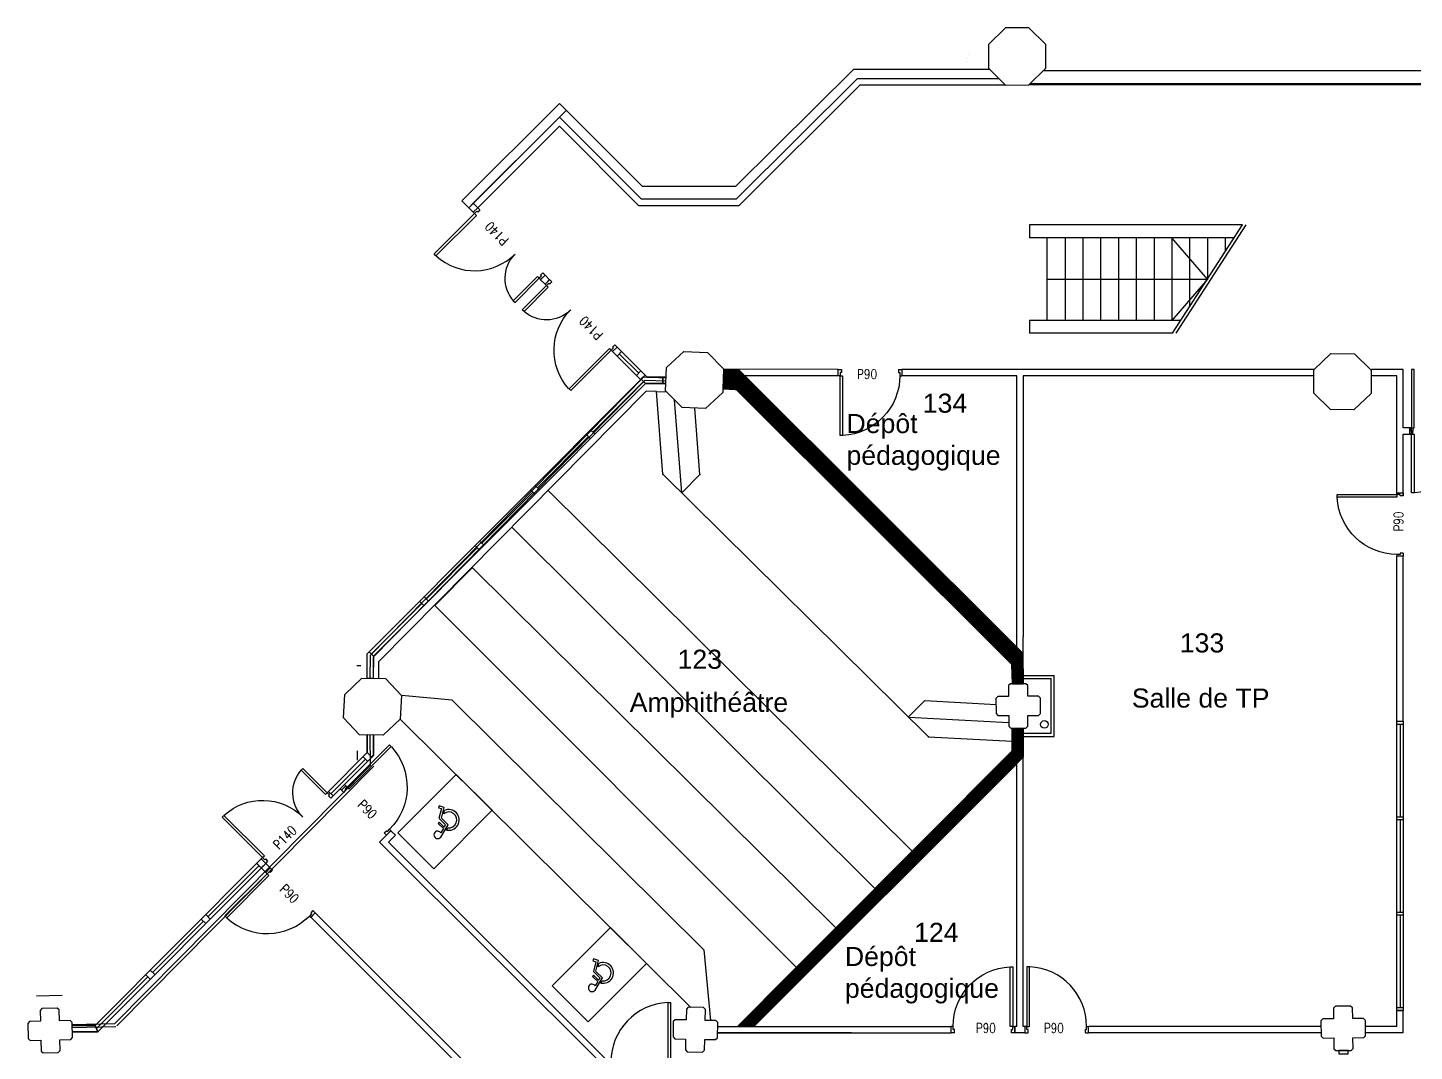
# Model space of a CAD drawing. Header units: centimetres. Extents: x -1707 to 3112, y 43 to 5669.
# Drawn here: x 114.83 to 136.64, y 87.88 to 103.98 of the extents above; entities that cross this region are included whole.
import ezdxf
from ezdxf.enums import TextEntityAlignment as Align

# ---------------------------------------------------------------- set-up
doc = ezdxf.new("R2010")
doc.units = ezdxf.units.CM
doc.header["$LTSCALE"] = 100
doc.header["$MEASUREMENT"] = 0
doc.linetypes.add('CACHEX2', pattern=[19.05, 12.7, -6.35])
for name, color, linetype in [('0_Désignation', 7, 'Continuous'), ('0_Numéro de salle', 250, 'Continuous'), ('1-cloison', 9, 'Continuous'), ('1-porte', 250, 'Continuous')]:
    doc.layers.add(name, color=color, linetype=linetype)
doc.styles.add('ATT', font='ROMANS', dxfattribs={"width": 0.8, "height": 0.15})
doc.styles.get("Standard").update_dxf_attribs({"font": 'arial.ttf', "height": 0.2})
pattern_1 = [(45, (0, 0), (-0.0008838834765, 0.0008838834765), [])]

# ---------------------------------------------------------------- blocks, each defined once
blk = doc.blocks.new('P140c10d')
for p, q in [((-7, 99.9), (-3, 99.9)), ((-7, 10), (-7, 99.9)), ((-3, 99.9), (-3, 10)), ((-143, 63.9), (-147, 63.9)), ((-147, 63.9), (-147, 10)), ((-143, 10), (-143, 63.9)), ((-150, 10), (-150, 0)), ((-147, 10), (-150, 10)), ((-150, 0), (-145, 0)), ((-147, 10), (-143, 10)), ((-147, 5), (-147, 10)), ((-145, 5), (-147, 5)), ((-145, 0), (-145, 5)), ((-3, 10), (-7, 10)), ((-5, 0), (-5, 5)), ((-5, 5), (-3, 5)), ((0, 0), (-5, 0)), ((-3, 10), (0, 10)), ((-3, 5), (-3, 10)), ((0, 10), (0, 0))]:
    blk.add_line(p, q)
for centre, radius, start, end in [((-3, 10), 90, 92.7294, 180), ((-147, 10), 54.1, 2.0041, 85.7561)]:
    blk.add_arc(centre, radius, start, end)
at = {"style": 'ATT', "width": 0.8, "flags": 8}
blk.add_attdef('REF1', text='', height=15, dxfattribs=at).set_placement((-50, 0), align=Align.CENTER)
blk = doc.blocks.new('P90c10g')
for p, q in [((3, 103.9), (3, 10)), ((7, 103.9), (3, 103.9)), ((7, 10), (7, 103.9)), ((0, 10), (0, 0)), ((3, 10), (0, 10)), ((0, 0), (5, 0)), ((3, 10), (7, 10)), ((3, 5), (3, 10)), ((5, 5), (3, 5)), ((5, 0), (5, 5)), ((95, 0), (95, 5)), ((95, 5), (97, 5)), ((95, 0), (100, 0)), ((97, 10), (100, 10)), ((97, 5), (97, 10)), ((100, 0), (100, 10))]:
    blk.add_line(p, q)
blk.add_arc((3, 10), 94, 0, 87.2706)
at = {"style": 'ATT', "width": 0.8, "flags": 8}
blk.add_attdef('REF1', text='', height=15, dxfattribs=at).set_placement((50, 0), align=Align.CENTER)
blk = doc.blocks.new('P90c10d')
for p, q in [((-7, 10), (-7, 103.9)), ((-7, 103.9), (-3, 103.9)), ((-3, 103.9), (-3, 10)), ((-100, 0), (-100, 10)), ((-97, 10), (-100, 10)), ((-95, 0), (-100, 0)), ((-97, 5), (-97, 10)), ((-95, 5), (-97, 5)), ((-95, 0), (-95, 5)), ((-3, 10), (-7, 10)), ((-5, 0), (-5, 5)), ((-5, 5), (-3, 5)), ((0, 0), (-5, 0)), ((-3, 10), (0, 10)), ((-3, 5), (-3, 10)), ((0, 10), (0, 0))]:
    blk.add_line(p, q)
blk.add_arc((-3, 10), 94, 92.7294, 180)
at = {"style": 'ATT', "width": 0.8, "flags": 8}
blk.add_attdef('REF1', text='', height=15, dxfattribs=at).set_placement((-50, 0), align=Align.CENTER)
blk = doc.blocks.new('P180C10A')
at = {"layer": '1-porte'}
for p, q in [((3, 101.9), (3, 10)), ((7, 101.9), (3, 101.9)), ((7, 10), (7, 101.9)), ((183, 10), (183, 101.9)), ((183, 101.9), (187, 101.9)), ((187, 101.9), (187, 10)), ((0, 10), (0, 0)), ((3, 10), (0, 10)), ((0, 0), (5, 0)), ((3, 10), (7, 10)), ((3, 5), (3, 10)), ((5, 5), (3, 5)), ((5, 0), (5, 5)), ((187, 10), (183, 10)), ((185, 0), (185, 5)), ((185, 5), (187, 5)), ((190, 0), (185, 0)), ((187, 10), (190, 10)), ((187, 5), (187, 10)), ((190, 10), (190, 0))]:
    blk.add_line(p, q, dxfattribs=at)
for centre, start, end in [((3, 10), 0, 87.2706), ((187, 10), 92.7294, 180)]:
    blk.add_arc(centre, 92, start, end, dxfattribs=at)
at = {"layer": '1-porte', "style": 'ATT', "width": 0.8, "flags": 8}
for tag, p in [('REF1', (50, 0)), ('REF2', (140, 0))]:
    blk.add_attdef(tag, text='', height=15, dxfattribs=at).set_placement(p, align=Align.CENTER)

msp = doc.modelspace()

# ---------------------------------------------------------------- hatches: boundary and pattern name
at = {"layer": '1-cloison'}
h = msp.add_hatch(dxfattribs=at)
h.set_pattern_fill('ANSI31', scale=0.01, style=0)
h.set_pattern_definition(pattern_1)
h.paths.add_polyline_path([(126.251, 88.274), (125.994, 88.274), (130.313, 92.605), (130.316, 92.965), (130.486, 92.965), (130.487, 92.507), (126.251, 88.274), (125.994, 88.274)], flags=17)
h.paths.add_polyline_path([(126.251, 88.274), (125.994, 88.274), (130.313, 92.605), (130.316, 92.965), (130.486, 92.965), (130.487, 92.507)], flags=17)
h.paths.add_polyline_path([(126.251, 88.274), (125.994, 88.274)], flags=0)
edge = h.paths.add_edge_path()
edge.add_line((125.778, 98.609), (126.01, 98.608))
edge.add_line((126.01, 98.608), (130.485, 94.145))
edge.add_line((130.485, 94.145), (130.486, 93.665))
edge.add_line((130.486, 93.665), (130.319, 93.665))
edge.add_line((130.319, 93.665), (130.309, 93.968))
edge.add_line((130.309, 93.968), (125.973, 98.292))
edge.add_line((125.973, 98.292), (125.768, 98.299))
edge.add_line((125.768, 98.299), (125.777, 98.609))
h = msp.add_hatch(dxfattribs=at)
h.set_pattern_fill('ANSI31', scale=0.01, style=0)
h.set_pattern_definition(pattern_1)
h.paths.add_polyline_path([(126.251, 88.274), (125.994, 88.274), (130.313, 92.605), (130.316, 92.965), (130.486, 92.965), (130.487, 92.507), (126.251, 88.274), (125.994, 88.274)])

# ---------------------------------------------------------------- linework, layer by layer
at = {"layer": '1-cloison', "color": 7}
for p, q in [((130.208, 103.979), (129.943, 103.714)), ((130.578, 103.98), (130.208, 103.979)), ((130.843, 103.715), (130.578, 103.98)), ((129.943, 103.714), (129.943, 103.344)), ((130.843, 103.345), (130.843, 103.715)), ((129.943, 103.344), (130.209, 103.079)), ((130.578, 103.08), (130.843, 103.345)), ((130.209, 103.079), (130.578, 103.08)), ((123.193, 102.575), (124.48, 101.287)), ((124.48, 101.287), (125.98, 101.287)), ((133.937, 100.878), (130.59, 100.878)), ((132.838, 99.178), (133.937, 100.878)), ((132.897, 99.178), (133.997, 100.878)), ((133.808, 100.678), (130.59, 100.678)), ((131.147, 100.678), (131.147, 99.378)), ((131.427, 100.678), (131.427, 99.378)), ((131.707, 100.678), (131.707, 99.378)), ((131.987, 100.678), (131.987, 99.378)), ((132.267, 100.678), (132.267, 99.378)), ((132.547, 100.678), (132.547, 99.378)), ((132.827, 100.678), (132.827, 99.525)), ((133.387, 100.028), (132.827, 100.678)), ((133.107, 100.678), (133.107, 99.595)), ((133.387, 100.678), (133.387, 100.028)), ((133.667, 100.678), (133.667, 100.46)), ((130.867, 100.028), (133.152, 100.028)), ((130.867, 100.028), (133.387, 100.028)), ((133.387, 100.028), (132.827, 99.378)), ((132.827, 99.525), (132.827, 99.378)), ((132.967, 99.378), (130.59, 99.378)), ((132.838, 99.178), (130.59, 99.178)), ((130.485, 94.145), (126.01, 98.608)), ((136.468, 98.606), (135.967, 98.606)), ((136.468, 97.687), (136.468, 98.606)), ((120.218, 94.11), (124.521, 98.488)), ((120.267, 94.089), (124.541, 98.437)), ((124.521, 98.488), (124.871, 98.476)), ((124.541, 98.437), (124.87, 98.426)), ((130.386, 94.244), (130.386, 98.508)), ((130.49, 98.508), (130.486, 94.404)), ((136.368, 98.506), (135.966, 98.506)), ((136.368, 96.668), (136.368, 98.506)), ((124.821, 96.957), (124.721, 98.261)), ((124.721, 98.261), (124.864, 98.256)), ((125.973, 98.292), (125.768, 98.299)), ((130.309, 93.968), (125.973, 98.292)), ((125.118, 96.665), (125.005, 98.127)), ((125.402, 96.952), (125.321, 98)), ((136.468, 96.618), (136.468, 97.587)), ((124.821, 96.957), (129, 92.831)), ((125.402, 96.952), (125.118, 96.665)), ((123.014, 96.704), (128.744, 91.032)), ((128.156, 90.442), (122.445, 96.126)), ((136.367, 94.596), (136.368, 95.668)), ((136.467, 94.596), (136.468, 95.668)), ((121.823, 95.494), (127.539, 89.824)), ((126.921, 89.204), (121.233, 94.894)), ((136.368, 93.073), (136.367, 94.596)), ((136.468, 93.073), (136.467, 94.596)), ((130.486, 93.665), (130.486, 94.404)), ((120.218, 94.11), (120.213, 93.748)), ((120.267, 94.089), (120.263, 93.747)), ((130.309, 93.968), (130.319, 93.665)), ((130.486, 93.796), (130.976, 93.796)), ((130.976, 92.836), (130.976, 93.796)), ((130.486, 93.746), (130.926, 93.746)), ((130.926, 92.886), (130.926, 93.746)), ((121.508, 93.403), (120.708, 93.477)), ((121.508, 93.403), (125.463, 89.481)), ((128.942, 93.401), (128.686, 93.141)), ((128.942, 93.401), (130.061, 93.34)), ((128.688, 93.139), (130.262, 93.052)), ((120.689, 93.107), (125.26, 88.575)), ((136.368, 93.073), (136.468, 93.073)), ((136.368, 91.573), (136.368, 93.023)), ((136.419, 93.023), (136.419, 91.573)), ((136.468, 93.023), (136.468, 91.573)), ((120.21, 92.856), (120.214, 92.378)), ((129, 92.831), (130.316, 92.759)), ((130.486, 92.885), (130.926, 92.886)), ((130.486, 92.835), (130.976, 92.836)), ((120.012, 92.608), (120.013, 92.46)), ((130.487, 92.507), (126.251, 88.274)), ((127.539, 89.824), (130.317, 92.609)), ((130.486, 88.274), (130.486, 92.499)), ((116.195, 88.318), (120.214, 92.378)), ((116.231, 88.282), (120.274, 92.368)), ((130.386, 88.274), (130.386, 92.405)), ((121.303, 91.745), (121.293, 91.714)), ((121.293, 91.714), (121.336, 91.7)), ((121.336, 91.7), (121.299, 91.547)), ((121.381, 91.719), (121.303, 91.745)), ((121.341, 91.55), (121.381, 91.719)), ((121.374, 91.618), (121.385, 91.67)), ((121.304, 91.486), (121.286, 91.468)), ((121.286, 91.468), (121.369, 91.386)), ((121.404, 91.443), (121.301, 91.546)), ((121.383, 91.408), (121.304, 91.486)), ((121.327, 91.253), (121.445, 91.444)), ((121.369, 91.386), (121.328, 91.321)), ((121.445, 91.444), (121.34, 91.548)), ((121.383, 91.408), (121.404, 91.443)), ((121.416, 91.363), (121.439, 91.398)), ((136.368, 90.073), (136.368, 91.523)), ((136.419, 91.523), (136.419, 90.073)), ((136.468, 91.523), (136.468, 90.073)), ((120.543, 91.353), (120.365, 91.174)), ((120.473, 91.282), (120.543, 91.353)), ((120.614, 91.283), (120.506, 91.174)), ((136.368, 88.573), (136.368, 90.023)), ((136.419, 90.023), (136.419, 88.573)), ((136.468, 90.023), (136.468, 88.573)), ((125.463, 89.481), (125.569, 88.368)), ((123.731, 89.338), (123.72, 89.308)), ((123.72, 89.308), (123.764, 89.293)), ((123.764, 89.293), (123.727, 89.141)), ((123.808, 89.312), (123.731, 89.338)), ((123.768, 89.143), (123.808, 89.312)), ((123.801, 89.211), (123.812, 89.263)), ((123.732, 89.079), (123.713, 89.061)), ((123.713, 89.061), (123.796, 88.979)), ((123.832, 89.036), (123.728, 89.14)), ((123.81, 89.001), (123.732, 89.079)), ((123.754, 88.846), (123.873, 89.038)), ((123.873, 89.038), (123.768, 89.141)), ((123.81, 89.001), (123.832, 89.036)), ((123.843, 88.957), (123.866, 88.991)), ((123.796, 88.979), (123.755, 88.914)), ((114.967, 88.756), (115.372, 88.766)), ((136.368, 88.274), (136.368, 88.523)), ((136.368, 88.523), (136.468, 88.523)), ((136.468, 88.175), (136.468, 88.523)), ((116.195, 88.318), (115.531, 88.302)), ((116.216, 88.268), (115.532, 88.252)), ((130.386, 88.274), (130.356, 88.274)), ((130.356, 88.174), (130.356, 88.274)), ((130.516, 88.174), (130.356, 88.174)), ((130.516, 88.275), (130.486, 88.275)), ((135.173, 88.274), (131.516, 88.274)), ((135.174, 88.174), (131.516, 88.174)), ((136.368, 88.274), (135.873, 88.274)), ((136.468, 88.175), (135.874, 88.175))]:
    msp.add_line(p, q, dxfattribs=at)
at = {"layer": '1-cloison', "color": 7, "extrusion": (-0.000514822, 1, 0)}
for p, q in [((129.593, 103.454), (129.593, 103.454)), ((129.943, 103.454), (129.943, 103.454))]:
    msp.add_line(p, q, dxfattribs=at)
at = {"layer": '1-cloison', "color": 7, "extrusion": (0.704457, 0.709747, 0)}
msp.add_line((129.593, 103.454), (129.593, 103.454), dxfattribs=at)
at = {"layer": '1-cloison', "color": 7, "extrusion": (-0.00162, 0.999999, 0)}
for p, q in [((129.614, 103.504), (129.614, 103.504)), ((129.943, 103.504), (129.943, 103.504))]:
    msp.add_line(p, q, dxfattribs=at)
at = {"layer": '1-cloison', "color": 7, "extrusion": (0.704446, 0.709757, 0)}
msp.add_line((129.614, 103.504), (129.614, 103.504), dxfattribs=at)
at = {"layer": '1-cloison', "color": 7, "extrusion": (0.000267207, 1, 0)}
for p, q in [((129.634, 103.554), (129.634, 103.554)), ((129.943, 103.554), (129.943, 103.554))]:
    msp.add_line(p, q, dxfattribs=at)
at = {"layer": '1-cloison', "color": 7, "extrusion": (-1, -0.000295063, 0)}
for p, q in [((130.843, 103.58), (130.843, 103.58)), ((130.843, 103.48), (130.843, 103.48))]:
    msp.add_line(p, q, dxfattribs=at)
at = {"layer": '1-cloison', "color": 7, "extrusion": (-0.000958606, 1, 0)}
for p, q in [((130.843, 103.58), (130.843, 103.58)), ((130.843, 103.48), (130.843, 103.48))]:
    msp.add_line(p, q, dxfattribs=at)
at = {"layer": '1-cloison', "color": 7, "extrusion": (-0.001203, 0.999999, 0)}
msp.add_line((130.843, 103.53), (130.843, 103.53), dxfattribs=at)
at = {"layer": '1-cloison', "color": 7, "ltscale": 2}
for p, q in [((125.969, 101.487), (127.824, 103.331)), ((125.98, 101.287), (127.884, 103.181)), ((127.824, 103.331), (129.956, 103.331)), ((127.884, 103.181), (130.106, 103.181)), ((126.021, 101.186), (127.926, 103.081)), ((127.926, 103.081), (130.208, 103.08)), ((121.66, 101.256), (123.193, 102.787)), ((123.193, 102.787), (124.493, 101.487)), ((121.767, 101.15), (123.299, 102.681)), ((121.837, 101.22), (123.193, 102.575)), ((123.193, 102.575), (124.48, 101.287)), ((121.908, 101.15), (123.193, 102.433)), ((121.908, 101.15), (123.193, 102.433)), ((123.193, 102.433), (124.438, 101.187)), ((124.493, 101.487), (125.969, 101.487)), ((121.767, 101.15), (121.66, 101.256)), ((124.48, 101.287), (125.768, 101.287)), ((124.438, 101.187), (126.021, 101.186)), ((124.405, 98.512), (124.1, 98.816)), ((124.44, 98.547), (124.135, 98.852)), ((124.575, 98.483), (124.171, 98.887)), ((127.578, 98.608), (125.777, 98.609)), ((127.578, 98.508), (126.11, 98.508)), ((130.39, 98.508), (128.578, 98.508)), ((135.064, 98.507), (130.49, 98.508)), ((124.558, 98.267), (120.349, 94.008)), ((124.721, 98.261), (124.558, 98.267)), ((121.233, 94.894), (121.823, 95.484)), ((120.349, 94.008), (120.349, 93.746)), ((130.309, 93.968), (130.319, 93.665)), ((130.317, 92.609), (130.316, 92.965)), ((130.487, 92.501), (130.486, 92.965)), ((127.051, 89.073), (126.921, 89.204))]:
    msp.add_line(p, q, dxfattribs=at)
at = {"layer": '1-cloison', "color": 7, "extrusion": (0.707795, -0.706418, 0)}
for p, q in [((120.199, 94.165), (124.479, 98.454)), ((124.479, 98.454), (120.199, 94.165)), ((124.479, 98.454), (124.479, 98.454)), ((120.199, 94.165), (120.199, 94.165))]:
    msp.add_line(p, q, dxfattribs=at)
at = {"layer": '1-cloison', "color": 7, "extrusion": (0.707752, -0.706461, 0)}
for p, q in [((120.27, 94.095), (124.55, 98.383)), ((124.55, 98.383), (120.27, 94.095)), ((124.55, 98.383), (124.55, 98.383)), ((120.27, 94.095), (120.27, 94.095))]:
    msp.add_line(p, q, dxfattribs=at)
at = {"layer": '1-cloison', "color": 7, "extrusion": (-0.707678, 0.706535, 0)}
for p, q in [((124.514, 98.418), (123.72, 97.622)), ((123.72, 97.622), (124.514, 98.418)), ((124.514, 98.418), (124.514, 98.418)), ((123.72, 97.622), (123.72, 97.622)), ((121.029, 94.926), (120.234, 94.13)), ((120.234, 94.13), (121.029, 94.926)), ((121.029, 94.926), (121.029, 94.926)), ((120.234, 94.13), (120.234, 94.13))]:
    msp.add_line(p, q, dxfattribs=at)
at = {"layer": '1-cloison', "color": 7, "extrusion": (0.70689, -0.707323, 0)}
for p, q in [((124.479, 98.454), (124.508, 98.483)), ((124.508, 98.483), (124.479, 98.454)), ((124.479, 98.454), (124.479, 98.454)), ((124.508, 98.483), (124.508, 98.483)), ((120.242, 92.51), (120.271, 92.539)), ((120.271, 92.539), (120.242, 92.51)), ((120.242, 92.51), (120.242, 92.51)), ((120.271, 92.539), (120.271, 92.539))]:
    msp.add_line(p, q, dxfattribs=at)
at = {"layer": '1-cloison', "color": 7, "extrusion": (0.708039, 0.706174, 0)}
for p, q in [((124.55, 98.383), (124.479, 98.454)), ((124.479, 98.454), (124.479, 98.454)), ((124.479, 98.454), (124.55, 98.383)), ((124.55, 98.383), (124.55, 98.383))]:
    msp.add_line(p, q, dxfattribs=at)
at = {"layer": '1-cloison', "color": 7, "extrusion": (-0.001102, 0.999999, 0)}
for p, q in [((124.508, 98.483), (124.508, 98.483)), ((124.857, 98.483), (124.575, 98.483)), ((124.575, 98.483), (124.872, 98.483)), ((124.857, 98.483), (124.857, 98.483))]:
    msp.add_line(p, q, dxfattribs=at)
at = {"layer": '1-cloison', "color": 7, "extrusion": (-0.001838, 0.999998, 0)}
for p, q in [((124.868, 98.383), (124.55, 98.383)), ((124.55, 98.383), (124.55, 98.383)), ((124.55, 98.383), (124.868, 98.383)), ((124.857, 98.383), (124.857, 98.383))]:
    msp.add_line(p, q, dxfattribs=at)
at = {"layer": '1-cloison', "color": 7, "extrusion": (-1, -0.000650967, 0)}
for p, q in [((124.821, 98.483), (124.821, 98.383)), ((124.821, 98.383), (124.821, 98.483)), ((124.857, 98.483), (124.857, 98.483)), ((124.857, 98.383), (124.857, 98.383))]:
    msp.add_line(p, q, dxfattribs=at)
at = {"layer": '1-cloison', "color": 7, "extrusion": (-0.707733, 0.70648, 0)}
for p, q in [((123.649, 97.551), (122.846, 96.747)), ((122.846, 96.747), (123.649, 97.551)), ((123.649, 97.551), (123.649, 97.551)), ((122.846, 96.747), (122.846, 96.747)), ((121.902, 95.801), (121.1, 94.997)), ((121.1, 94.997), (121.902, 95.801)), ((121.902, 95.801), (121.902, 95.801)), ((121.1, 94.997), (121.1, 94.997))]:
    msp.add_line(p, q, dxfattribs=at)
at = {"layer": '1-cloison', "color": 7, "extrusion": (0.706124, 0.708088, 0)}
for p, q in [((123.684, 97.516), (123.614, 97.586)), ((123.614, 97.586), (123.614, 97.586)), ((123.614, 97.586), (123.684, 97.516)), ((123.755, 97.587), (123.684, 97.657)), ((123.684, 97.657), (123.684, 97.657)), ((123.684, 97.657), (123.755, 97.587)), ((123.684, 97.516), (123.684, 97.516)), ((123.755, 97.587), (123.755, 97.587)), ((121.064, 94.891), (120.994, 94.961)), ((120.994, 94.961), (120.994, 94.961)), ((120.994, 94.961), (121.064, 94.891)), ((121.135, 94.962), (121.064, 95.032)), ((121.064, 95.032), (121.064, 95.032)), ((121.064, 95.032), (121.135, 94.962)), ((121.064, 94.891), (121.064, 94.891)), ((121.135, 94.962), (121.135, 94.962))]:
    msp.add_line(p, q, dxfattribs=at)
at = {"layer": '1-cloison', "color": 7, "extrusion": (-0.706419, -0.707794, 0)}
for p, q in [((123.608, 97.439), (123.608, 97.439)), ((121.064, 94.891), (121.064, 94.891)), ((129.411, 91.646), (129.411, 91.646)), ((126.868, 89.098), (126.868, 89.098))]:
    msp.add_line(p, q, dxfattribs=at)
at = {"layer": '1-cloison', "color": 7, "extrusion": (-0.707712, 0.706501, 0)}
for p, q in [((122.776, 96.676), (121.973, 95.872)), ((121.973, 95.872), (122.776, 96.676)), ((122.776, 96.676), (122.776, 96.676)), ((121.973, 95.872), (121.973, 95.872))]:
    msp.add_line(p, q, dxfattribs=at)
at = {"layer": '1-cloison', "color": 7, "extrusion": (-0.705764, -0.708447, 0)}
for p, q in [((122.74, 96.711), (122.811, 96.641)), ((122.811, 96.641), (122.74, 96.711)), ((122.74, 96.711), (122.74, 96.711)), ((122.811, 96.641), (122.811, 96.641)), ((120.177, 92.445), (120.107, 92.515)), ((120.171, 92.58), (120.242, 92.51)), ((120.171, 92.58), (120.171, 92.58)), ((120.242, 92.51), (120.242, 92.51)), ((130.354, 92.59), (130.354, 92.59)), ((118.574, 90.98), (118.574, 90.98)), ((118.503, 90.909), (118.574, 90.839)), ((118.574, 90.839), (118.503, 90.909)), ((118.503, 90.909), (118.503, 90.909)), ((118.574, 90.839), (118.574, 90.839)), ((118.645, 90.909), (118.645, 90.909)), ((116.686, 89.088), (116.757, 89.018)), ((116.757, 89.018), (116.686, 89.088)), ((116.686, 89.088), (116.686, 89.088)), ((116.757, 89.159), (116.827, 89.089)), ((116.827, 89.089), (116.757, 89.159)), ((116.757, 89.159), (116.757, 89.159)), ((116.757, 89.018), (116.757, 89.018)), ((116.827, 89.089), (116.827, 89.089))]:
    msp.add_line(p, q, dxfattribs=at)
at = {"layer": '1-cloison', "color": 7, "extrusion": (0.705764, 0.708447, 0)}
for p, q in [((122.882, 96.712), (122.811, 96.782)), ((122.811, 96.782), (122.811, 96.782)), ((122.811, 96.782), (122.882, 96.712)), ((122.882, 96.712), (122.882, 96.712)), ((121.938, 95.766), (121.867, 95.836)), ((121.867, 95.836), (121.867, 95.836)), ((121.867, 95.836), (121.938, 95.766)), ((122.008, 95.837), (121.938, 95.907)), ((121.938, 95.907), (121.938, 95.907)), ((121.938, 95.907), (122.008, 95.837)), ((121.938, 95.766), (121.938, 95.766)), ((122.008, 95.837), (122.008, 95.837)), ((120.27, 94.095), (120.199, 94.165)), ((120.199, 94.165), (120.199, 94.165)), ((120.199, 94.165), (120.27, 94.095)), ((120.27, 94.095), (120.27, 94.095)), ((120.177, 92.445), (120.177, 92.445))]:
    msp.add_line(p, q, dxfattribs=at)
at = {"layer": '1-cloison', "color": 7, "extrusion": (-0.706443, -0.70777, 0)}
for p, q in [((122.336, 96.165), (122.336, 96.165)), ((128.14, 90.372), (128.14, 90.372))]:
    msp.add_line(p, q, dxfattribs=at)
at = {"layer": '1-cloison', "color": 7, "extrusion": (-0.70689, 0.707323, 0)}
for p, q in [((120.199, 94.165), (120.17, 94.136)), ((120.17, 94.136), (120.199, 94.165)), ((120.17, 94.136), (120.17, 94.136)), ((120.199, 94.165), (120.199, 94.165)), ((115.962, 88.222), (115.933, 88.192)), ((115.933, 88.192), (115.962, 88.222)), ((115.933, 88.192), (115.933, 88.192)), ((115.962, 88.222), (115.962, 88.222))]:
    msp.add_line(p, q, dxfattribs=at)
at = {"layer": '1-cloison', "color": 7, "extrusion": (1, 0.000896241, 0)}
for p, q in [((120.17, 93.748), (120.17, 94.136)), ((120.17, 94.136), (120.17, 94.136)), ((120.268, 93.747), (120.267, 94.089)), ((120.17, 93.788), (120.17, 93.788))]:
    msp.add_line(p, q, dxfattribs=at)
at = {"layer": '1-cloison', "color": 7, "extrusion": (1, 0.000902087, 0)}
for p, q in [((120.27, 94.095), (120.27, 94.095)), ((120.27, 93.788), (120.27, 93.788))]:
    msp.add_line(p, q, dxfattribs=at)
at = {"layer": '1-cloison', "color": 7, "linetype": 'CACHEX2'}
msp.add_line((120.009, 93.951), (120.071, 93.95), dxfattribs=at)
at = {"layer": '1-cloison', "color": 7, "extrusion": (0.000531851, -1, 0)}
for p, q in [((120.17, 93.788), (120.17, 93.788)), ((120.27, 93.788), (120.27, 93.788)), ((120.268, 93.747), (120.17, 93.748)), ((120.171, 92.888), (120.171, 92.888)), ((120.271, 92.857), (120.171, 92.858)), ((120.271, 92.888), (120.271, 92.888))]:
    msp.add_line(p, q, dxfattribs=at)
at = {"layer": '1-cloison', "color": 7, "extrusion": (-1, -0.000902087, 0)}
for p, q in [((120.171, 92.888), (120.171, 92.888)), ((120.171, 92.858), (120.171, 92.58)), ((120.171, 92.58), (120.171, 92.858)), ((120.171, 92.58), (120.171, 92.58))]:
    msp.add_line(p, q, dxfattribs=at)
at = {"layer": '1-cloison', "color": 7, "extrusion": (-1, -0.000896241, 0)}
for p, q in [((120.271, 92.888), (120.271, 92.888)), ((120.271, 92.857), (120.271, 92.539)), ((120.271, 92.539), (120.271, 92.857)), ((120.271, 92.539), (120.271, 92.539))]:
    msp.add_line(p, q, dxfattribs=at)
at = {"layer": '1-cloison', "color": 7, "extrusion": (-0.707767, 0.706446, 0)}
for p, q in [((120.171, 92.58), (119.563, 91.971)), ((119.563, 91.971), (120.171, 92.58)), ((120.171, 92.58), (120.171, 92.58)), ((119.477, 91.885), (119.477, 91.885))]:
    msp.add_line(p, q, dxfattribs=at)
at = {"layer": '1-cloison', "color": 7, "extrusion": (0.708028, -0.706184, 0)}
for p, q in [((120.142, 92.48), (119.598, 91.935)), ((120.207, 92.545), (120.207, 92.545)), ((119.583, 91.92), (119.583, 91.92))]:
    msp.add_line(p, q, dxfattribs=at)
at = {"layer": '1-cloison', "color": 7, "extrusion": (-0.708034, 0.706178, 0)}
for p, q in [((120.242, 92.51), (119.634, 91.9)), ((119.634, 91.9), (120.242, 92.51)), ((120.242, 92.51), (120.242, 92.51)), ((119.547, 91.814), (119.547, 91.814))]:
    msp.add_line(p, q, dxfattribs=at)
at = {"layer": '1-cloison', "color": 7, "extrusion": (-0.708039, -0.706174, 0)}
for p, q in [((120.242, 92.51), (120.242, 92.51)), ((119.477, 91.885), (119.477, 91.885)), ((119.547, 91.814), (119.547, 91.814)), ((118.433, 90.839), (118.503, 90.768)), ((118.503, 90.768), (118.433, 90.839)), ((118.433, 90.839), (118.433, 90.839)), ((118.503, 90.768), (118.503, 90.768))]:
    msp.add_line(p, q, dxfattribs=at)
at = {"layer": '1-cloison', "color": 7, "extrusion": (-0.707799, 0.706414, 0)}
for p, q in [((127.539, 89.824), (130.317, 92.609)), ((130.354, 92.59), (130.354, 92.59)), ((126.074, 88.302), (126.074, 88.302))]:
    msp.add_line(p, q, dxfattribs=at)
at = {"layer": '1-cloison', "color": 7, "extrusion": (-1, -0.000846464, 0)}
msp.add_line((130.354, 92.59), (130.354, 92.59), dxfattribs=at)
at = {"layer": '1-cloison', "color": 7, "extrusion": (-0.707681, -0.706532, 0)}
for p, q in [((119.547, 91.955), (119.547, 91.955)), ((119.618, 91.885), (119.618, 91.885))]:
    msp.add_line(p, q, dxfattribs=at)
at = {"layer": '1-cloison', "color": 7, "extrusion": (0.706434, 0.707779, 0)}
for p, q in [((123.932, 87.613), (120.365, 91.174)), ((123.973, 87.713), (120.506, 91.174)), ((120.614, 91.283), (120.543, 91.353)), ((118.574, 90.839), (118.574, 90.839)), ((118.574, 90.839), (118.645, 90.768)), ((118.645, 90.768), (118.574, 90.839)), ((122.892, 86.529), (119.353, 90.061))]:
    msp.add_line(p, q, dxfattribs=at)
at = {"layer": '1-cloison', "color": 7, "extrusion": (-0.707779, 0.706434, 0)}
for p, q in [((118.574, 90.98), (118.574, 90.98)), ((118.503, 90.909), (115.891, 88.292)), ((115.891, 88.292), (118.503, 90.909)), ((115.891, 88.292), (115.891, 88.292))]:
    msp.add_line(p, q, dxfattribs=at)
at = {"layer": '1-cloison', "color": 7, "extrusion": (-0.707758, 0.706455, 0)}
for p, q in [((118.574, 90.839), (115.962, 88.222)), ((115.962, 88.222), (118.574, 90.839)), ((118.574, 90.839), (118.574, 90.839)), ((115.962, 88.222), (115.962, 88.222))]:
    msp.add_line(p, q, dxfattribs=at)
at = {"layer": '1-cloison', "color": 7, "extrusion": (0.707733, -0.70648, 0)}
for p, q in [((117.665, 89.999), (118.468, 90.803)), ((118.468, 90.803), (117.665, 89.999)), ((118.468, 90.803), (118.468, 90.803)), ((116.792, 89.124), (117.595, 89.928)), ((117.595, 89.928), (116.792, 89.124)), ((117.595, 89.928), (117.595, 89.928)), ((117.665, 89.999), (117.665, 89.999)), ((116.792, 89.124), (116.792, 89.124))]:
    msp.add_line(p, q, dxfattribs=at)
at = {"layer": '1-cloison', "color": 7, "extrusion": (0.706407, 0.707806, 0)}
for p, q in [((118.503, 90.768), (118.503, 90.768)), ((118.574, 90.697), (118.503, 90.768)), ((122.75, 86.529), (119.282, 89.991)), ((119.282, 89.991), (122.75, 86.529))]:
    msp.add_line(p, q, dxfattribs=at)
at = {"layer": '1-cloison', "color": 7, "extrusion": (0.708325, -0.705886, 0)}
for p, q in [((118.574, 90.839), (118.574, 90.839)), ((118.645, 90.909), (118.645, 90.909))]:
    msp.add_line(p, q, dxfattribs=at)
at = {"layer": '1-cloison', "color": 7, "extrusion": (-0.706124, -0.708088, 0)}
for p, q in [((117.559, 89.963), (117.63, 89.893)), ((117.63, 89.893), (117.559, 89.963)), ((117.559, 89.963), (117.559, 89.963)), ((117.63, 90.034), (117.701, 89.964)), ((117.701, 89.964), (117.63, 90.034)), ((117.63, 90.034), (117.63, 90.034)), ((117.63, 89.893), (117.63, 89.893)), ((117.701, 89.964), (117.701, 89.964)), ((126.074, 88.302), (126.074, 88.302))]:
    msp.add_line(p, q, dxfattribs=at)
at = {"layer": '1-cloison', "color": 7, "extrusion": (-0.708325, 0.705886, 0)}
for p, q in [((119.353, 90.061), (119.353, 90.061)), ((119.423, 89.991), (119.423, 89.991))]:
    msp.add_line(p, q, dxfattribs=at)
at = {"layer": '1-cloison', "color": 7, "extrusion": (0.707789, -0.706424, 0)}
for p, q in [((115.912, 88.242), (116.721, 89.053)), ((116.721, 89.053), (115.912, 88.242)), ((116.721, 89.053), (116.721, 89.053)), ((115.912, 88.242), (115.912, 88.242))]:
    msp.add_line(p, q, dxfattribs=at)
at = {"layer": '1-cloison', "color": 7, "extrusion": (0.001422, -0.999999, 0)}
for p, q in [((115.531, 88.292), (115.891, 88.292)), ((115.891, 88.292), (115.531, 88.292)), ((115.891, 88.292), (115.891, 88.292))]:
    msp.add_line(p, q, dxfattribs=at)
at = {"layer": '1-cloison', "color": 7, "extrusion": (0.000918606, -1, 0)}
for p, q in [((115.533, 88.192), (115.933, 88.192)), ((115.933, 88.192), (115.533, 88.192)), ((115.933, 88.192), (115.933, 88.192))]:
    msp.add_line(p, q, dxfattribs=at)
at = {"layer": '1-cloison', "color": 7, "extrusion": (-0.92345, -0.383719, 0)}
for p, q in [((115.891, 88.292), (115.933, 88.192)), ((115.933, 88.192), (115.891, 88.292)), ((115.891, 88.292), (115.891, 88.292)), ((115.933, 88.192), (115.933, 88.192))]:
    msp.add_line(p, q, dxfattribs=at)
at = {"layer": '1-cloison', "color": 7, "extrusion": (0.000374764, -1, 0)}
msp.add_line((126.074, 88.302), (126.074, 88.302), dxfattribs=at)
at = {"layer": '1-cloison', "color": 7}
for points in [[(140.18, 103.3), (130.798, 103.3)], [(140.385, 103.08), (130.578, 103.08)], [(139.285, 103.1), (130.598, 103.1), (130.598, 103.1)], [(140.38, 103.1), (130.598, 103.1), (130.598, 103.1)], [(130.59, 100.878), (130.59, 100.678)], [(130.867, 99.378), (130.867, 100.678)], [(130.59, 99.378), (130.59, 99.178)], [(125.778, 98.609), (126.01, 98.608), (130.485, 94.145), (130.486, 93.665), (130.319, 93.665), (130.309, 93.968), (125.973, 98.292), (125.768, 98.299), (125.777, 98.609)], [(135.064, 98.608), (128.578, 98.608)], [(136.468, 97.587), (136.568, 97.587), (136.568, 97.687), (136.468, 97.687)], [(136.468, 97.587), (136.568, 97.587), (136.568, 97.687), (136.468, 97.687)], [(136.468, 97.587), (136.468, 97.587)], [(119.765, 91.989), (119.836, 92.06), (119.814, 92.081), (119.744, 92.01), (119.765, 91.989)], [(118.503, 90.768), (118.574, 90.838), (118.645, 90.768)], [(118.574, 90.697), (118.645, 90.768)], [(119.282, 89.991), (119.353, 90.061)]]:
    msp.add_lwpolyline(points, dxfattribs=at)
at = {"layer": '1-cloison', "color": 7, "ltscale": 2}
for points in [[(121.908, 101.15), (121.837, 101.22), (123.193, 102.575), (124.48, 101.287)], [(121.908, 101.15), (121.837, 101.22), (121.767, 101.15), (121.837, 101.079), (121.908, 101.15)], [(123.039, 100.018), (122.969, 100.089), (122.898, 100.018), (122.969, 99.948), (123.039, 100.018)], [(124.171, 98.887), (124.1, 98.958), (124.029, 98.887), (124.1, 98.816), (124.171, 98.887)], [(130.486, 93.665), (130.485, 94.145), (126.01, 98.608), (125.777, 98.609), (125.768, 98.299), (125.96, 98.292), (125.973, 98.292), (130.309, 93.968), (130.319, 93.665), (130.486, 93.665)], [(124.541, 98.516), (124.475, 98.582), (124.405, 98.512), (124.471, 98.446), (124.541, 98.516)], [(125.768, 98.299), (125.973, 98.292), (130.309, 93.968)], [(125.994, 88.274), (130.317, 92.609), (130.316, 92.965), (130.486, 92.965), (130.487, 92.507), (126.251, 88.274), (125.994, 88.274)], [(120.242, 92.51), (120.171, 92.58), (120.171, 92.858)], [(120.271, 92.539), (120.271, 92.622), (120.271, 92.857), (120.171, 92.858)], [(130.386, 92.405), (126.251, 88.274), (126.251, 88.274)], [(127.786, 88.174), (125.681, 88.174), (129.356, 88.174)], [(125.684, 88.274), (129.356, 88.274)]]:
    msp.add_lwpolyline(points, dxfattribs=at)
at = {"layer": '1-cloison', "color": 7, "flags": 128}
for points in [[(124.864, 98.272), (124.877, 98.639), (125.152, 98.887), (125.521, 98.874), (125.778, 98.609), (125.766, 98.242), (125.491, 97.994), (125.122, 98.007)], [(135.059, 98.235), (135.062, 98.602), (135.33, 98.856), (135.699, 98.854), (135.963, 98.595), (135.961, 98.228), (135.692, 97.973), (135.323, 97.976)], [(120.05, 92.86), (119.799, 93.127), (119.818, 93.497), (120.087, 93.75), (120.457, 93.744), (120.708, 93.477), (120.689, 93.107), (120.42, 92.855)], [(130.76, 93.436), (130.73, 93.466), (130.56, 93.466), (130.56, 93.636), (130.529, 93.665), (130.289, 93.665), (130.26, 93.635), (130.26, 93.465), (130.09, 93.464), (130.06, 93.434), (130.061, 93.194), (130.091, 93.164), (130.261, 93.165), (130.262, 92.995), (130.292, 92.965), (130.532, 92.965), (130.562, 92.996), (130.561, 93.166), (130.731, 93.166), (130.761, 93.196)], [(115.054, 88.558), (115.025, 88.527), (115.029, 88.357), (114.859, 88.353), (114.83, 88.323), (114.836, 88.083), (114.866, 88.054), (115.036, 88.058), (115.04, 87.888), (115.071, 87.858), (115.311, 87.864), (115.34, 87.895), (115.336, 88.065), (115.506, 88.069), (115.535, 88.099), (115.53, 88.339), (115.499, 88.368), (115.329, 88.364), (115.325, 88.534), (115.294, 88.564)], [(125.22, 88.576), (125.19, 88.547), (125.186, 88.377), (125.016, 88.381), (124.985, 88.351), (124.98, 88.111), (125.009, 88.081), (125.179, 88.077), (125.175, 87.907), (125.205, 87.876), (125.445, 87.871), (125.475, 87.9), (125.479, 88.07), (125.649, 88.067), (125.68, 88.096), (125.685, 88.336), (125.656, 88.367), (125.486, 88.37), (125.489, 88.54), (125.46, 88.571)], [(135.399, 88.594), (135.37, 88.563), (135.372, 88.393), (135.202, 88.392), (135.172, 88.361), (135.175, 88.121), (135.205, 88.092), (135.375, 88.093), (135.377, 87.923), (135.407, 87.894), (135.647, 87.896), (135.677, 87.927), (135.675, 88.097), (135.845, 88.099), (135.875, 88.129), (135.872, 88.369), (135.842, 88.399), (135.672, 88.397), (135.67, 88.567), (135.639, 88.596)]]:
    msp.add_lwpolyline(points, close=True, dxfattribs=at)
at = {"layer": '1-cloison', "color": 7}
for points in [[(126.251, 88.274), (125.994, 88.274), (130.313, 92.605), (130.316, 92.965), (130.486, 92.965), (130.487, 92.507), (126.251, 88.274), (125.994, 88.274)], [(122.135, 91.674), (121.569, 92.239), (120.65, 91.319), (121.217, 90.754)], [(124.562, 89.267), (123.996, 89.832), (123.078, 88.912), (123.644, 88.347)]]:
    msp.add_lwpolyline(points, close=True, dxfattribs=at)
at = {"layer": '1-cloison', "color": 7, "ltscale": 2}
for points in [[(136.468, 93.023), (136.368, 93.023), (136.368, 93.073), (136.468, 93.073)], [(136.468, 91.523), (136.368, 91.523), (136.368, 91.573), (136.468, 91.573)], [(136.468, 90.023), (136.368, 90.023), (136.368, 90.073), (136.468, 90.073)], [(136.468, 88.523), (136.368, 88.523), (136.368, 88.573), (136.468, 88.573)], [(135.601, 87.896), (135.451, 87.894), (135.451, 87.846), (135.601, 87.846)]]:
    msp.add_lwpolyline(points, close=True, dxfattribs=at)
at = {"layer": '1-cloison', "color": 7, "linetype": 'Continuous'}
msp.add_circle((130.822, 93.024), 0.06, dxfattribs=at)
at = {"layer": '1-cloison', "color": 7}
for centre, radius, start, end in [((121.454, 91.522), 0.125, 262.9789, 130.1134), ((121.454, 91.522), 0.163, 256.4176, 115.0987), ((121.279, 91.287), 0.0586, 34.7176, 323.6476), ((123.882, 89.116), 0.125, 262.9789, 130.1134), ((123.881, 89.116), 0.163, 256.4176, 115.0987), ((123.707, 88.881), 0.0586, 34.7176, 323.6476)]:
    msp.add_arc(centre, radius, start, end, dxfattribs=at)
for p in [(124.821, 96.957), (125.402, 96.952), (129, 92.831)]:
    msp.add_point(p, dxfattribs=at)
at = {"layer": '1-porte', "color": 7}
for p, q in [((136.598, 98.606), (136.598, 97.687)), ((136.638, 98.606), (136.598, 98.606)), ((136.638, 97.687), (136.638, 98.606)), ((136.568, 97.687), (136.568, 97.587)), ((136.598, 97.687), (136.568, 97.687)), ((136.568, 97.587), (136.618, 97.587)), ((136.598, 97.687), (136.638, 97.687)), ((136.598, 97.637), (136.598, 97.687)), ((136.618, 97.637), (136.598, 97.637)), ((136.618, 97.587), (136.618, 97.637))]:
    msp.add_line(p, q, dxfattribs=at)

# ---------------------------------------------------------------- block references
at = {"layer": '1-cloison', "color": 7, "xscale": 0.01, "yscale": 0.01, "zscale": 0.01, "rotation": 134.9988707976192}
msp.add_blockref('P140c10d', (121.908, 101.15), dxfattribs=at).add_auto_attribs({'REF1': 'P140'})
at = {"layer": '1-cloison', "color": 7}
ref = msp.add_blockref('P140c10d', (124.1, 98.958), dxfattribs=dict(at, xscale=-0.01, yscale=0.01, zscale=0.01, rotation=134.997210391705))
ref.add_attrib('REF1', 'P140', dxfattribs={"layer": '0', "height": 0.15, "rotation": 134.9972, "style": 'ATT', "width": 0.8, "flags": 8}).set_placement((123.746, 99.311), align=Align.CENTER)
ref = msp.add_blockref('P90c10g', (127.578, 98.608), dxfattribs=dict(at, xscale=-0.01, yscale=0.01, zscale=0.01, rotation=179.9999998161066))
ref.add_attrib('REF1', 'P90', dxfattribs={"layer": '0', "height": 0.15, "rotation": 360, "style": 'ATT', "width": 0.8, "flags": 8}).set_placement((128.032, 98.458), align=Align.CENTER)
ref = msp.add_blockref('P180C10A', (136.568, 97.687), dxfattribs=dict(at, xscale=-0.01, yscale=0.01, zscale=0.01, rotation=180))
ref.add_attrib('REF1', 'P180', dxfattribs={"layer": '1-porte', "height": 0.15, "style": 'ATT', "width": 0.8, "flags": 8}).set_placement((137.068, 97.537), align=Align.CENTER)
ref = msp.add_blockref('P90c10g', (136.468, 96.668), dxfattribs=dict(at, xscale=-0.01, yscale=0.01, zscale=0.01, rotation=90.0008973589211))
ref.add_attrib('REF1', 'P90', dxfattribs={"layer": '0', "height": 0.15, "rotation": 90.0009, "style": 'ATT', "width": 0.8, "flags": 8}).set_placement((136.468, 96.214), align=Align.CENTER)
ref = msp.add_blockref('P90c10d', (119.765, 91.989), dxfattribs=dict(at, xscale=-0.01, yscale=0.01, zscale=0.01, rotation=315.0542731770018))
ref.add_attrib('REF1', 'P90', dxfattribs={"layer": '0', "height": 0.15, "rotation": 315.0543, "style": 'ATT', "width": 0.8, "flags": 8}).set_placement((120.119, 91.636), align=Align.CENTER)
ref = msp.add_blockref('P140c10d', (118.574, 90.838), dxfattribs=dict(at, xscale=-0.01, yscale=0.01, zscale=0.01, rotation=45.11587605694933))
ref.add_attrib('REF1', 'P140', dxfattribs={"layer": '0', "height": 0.15, "rotation": 45.1159, "style": 'ATT', "width": 0.8, "flags": 8}).set_placement((118.927, 91.193), align=Align.CENTER)
ref = msp.add_blockref('P90c10d', (118.645, 90.768), dxfattribs=dict(at, xscale=0.01, yscale=0.01, zscale=0.01, rotation=134.9828914594773))
ref.add_attrib('REF1', 'P90', dxfattribs={"layer": '0', "height": 0.15, "rotation": 314.9829, "style": 'ATT', "width": 0.8, "flags": 8}).set_placement((118.892, 90.308), align=Align.CENTER)
ref = msp.add_blockref('P90c10g', (130.356, 88.174), dxfattribs=dict(at, xscale=-0.01, yscale=0.01, zscale=0.01, rotation=359.9999998161028))
ref.add_attrib('REF1', 'P90', dxfattribs={"layer": '0', "height": 0.15, "rotation": 360, "style": 'ATT', "width": 0.8, "flags": 8}).set_placement((129.901, 88.174), align=Align.CENTER)
ref = msp.add_blockref('P90c10g', (130.516, 88.174), dxfattribs=dict(at, xscale=0.01, yscale=0.01, zscale=0.01, rotation=2.5145553959e-05))
ref.add_attrib('REF1', 'P90', dxfattribs={"layer": '0', "height": 0.15, "rotation": 0, "style": 'ATT', "width": 0.8, "flags": 8}).set_placement((130.97, 88.174), align=Align.CENTER)
at = {"layer": '1-cloison', "color": 7, "xscale": 0.01, "yscale": 0.01, "zscale": 0.01}
msp.add_blockref('P90c10d', (124.973, 87.613), dxfattribs=at).add_auto_attribs({'REF1': 'P90'})

# ---------------------------------------------------------------- texts
at = {"layer": '0_Désignation', "color": 7, "linetype": 'Continuous', "char_height": 0.3, "attachment_point": 1}
for s, width, heights, insert in [('\\pxt4;{\\C256;Dépôt \\Ppédagogique}', 0.107, [0], (127.709, 97.906)), ('\\pxt4;{\\C256;Salle de TP}', 2.92776, [0], (132.197, 93.589)), ('\\pxt4;{\\C256;Amphithéâtre}', 0.107, [0.0031], (124.299, 93.521)), ('\\pxt4;{\\C256;Dépôt \\Ppédagogique}', 0.107, [0], (127.684, 89.525))]:
    msp.add_mtext_dynamic_manual_height_columns(s, width=width, gutter_width=0.01, heights=heights, dxfattribs=dict(at, insert=insert))
at = {"layer": '0_Numéro de salle', "color": 7, "linetype": 'Continuous', "char_height": 0.3, "attachment_point": 1}
for s, insert in [('134', (128.909, 98.226)), ('133', (132.952, 94.456)), ('123', (125.052, 94.199)), ('124', (128.773, 89.904))]:
    msp.add_mtext_dynamic_manual_height_columns(s, width=0.02114, gutter_width=0.01, heights=[0], dxfattribs=dict(at, insert=insert))

doc.saveas('drawing.dxf')
